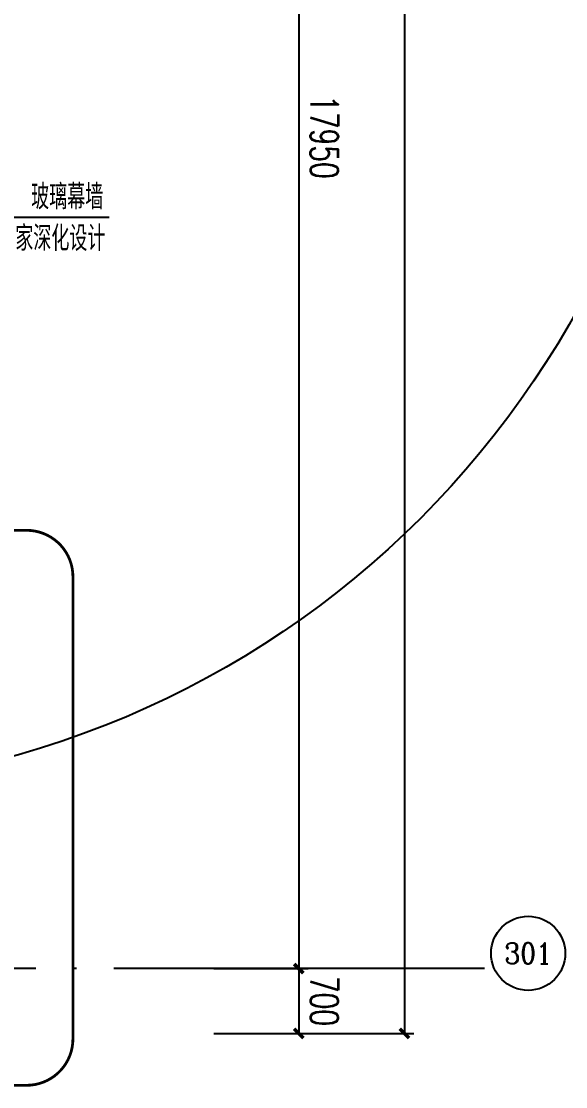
# Model space of a CAD drawing. Extents: x -821772 to -21949, y 506164 to 1049594.
# Drawn here: x -127037 to -121165, y 547645 to 559144 of the extents above; entities that cross this region are included whole.
import ezdxf
from ezdxf.enums import TextEntityAlignment as Align
from ezdxf.xclip import XClip

# ---------------------------------------------------------------- set-up
doc = ezdxf.new("R2010")
doc.units = 0
doc.header["$LTSCALE"] = 1000
doc.header["$MEASUREMENT"] = 0
doc.header["$XCLIPFRAME"] = 2
doc.linetypes.add('10平面20250807_t3$0$DASH', pattern=[0.35, 0.25, -0.1])
doc.linetypes.add('10平面20250807_t3$0$DOTE', pattern=[2.42, 2, -0.2, 0.02, -0.2])
doc.layers.get('Defpoints').update_dxf_attribs({"color": 210})
for name, color, linetype in [('10平面20250807_t3$0$A-AXIS-D', 8, 'Continuous'), ('10平面20250807_t3$0$A-AXIS-DOTE', 8, '10平面20250807_t3$0$DOTE'), ('10平面20250807_t3$0$A-AXIS-DP', 8, 'Continuous'), ('10平面20250807_t3$0$A-AXIS-SYMB', 8, 'Continuous'), ('10平面20250807_t3$0$A-LIN-V', 8, 'Continuous'), ('10平面20250807_t3$0$AS-WALL', 8, 'Continuous'), ('10平面20250807_t3$0$DIM_ELEV', 8, 'Continuous'), ('10平面20250807_t3$0$PUB_TEXT', 8, 'Continuous'), ('10平面20250807_t3$0$SB_ZF消火栓', 10, 'Continuous'), ('10平面20250807_t3$0$SB_ZF消火栓M', 10, 'Continuous')]:
    doc.layers.add(name, color=color, linetype=linetype)
doc.styles.add('10平面20250807_t3$0$_TCH_AXIS', font='COMPLEX', dxfattribs={"bigfont": 'GBCBIG'})
doc.styles.add('10平面20250807_t3$0$_TCH_DIM', font='SIMPLEX', dxfattribs={"bigfont": 'GBCBIG'})
doc.styles.add('10平面20250807_t3$0$_TCH_DIM_T3', font='SIMPLEX', dxfattribs={"width": 0.705882, "bigfont": 'GBCBIG'})
doc.styles.add('10平面20250807_t3$0$A-DIM_T3', font='SIMPLEX', dxfattribs={"width": 0.705882, "bigfont": 'GBCBIG'})
doc.dimstyles.new('10平面20250807_t3$0$_TCH_ARCH&&100', dxfattribs={"dimtxt": 297.5, "dimasz": 100, "dimexe": 100, "dimexo": 100, "dimgap": 126.25, "dimtad": 1, "dimdec": 0, "dimzin": 0, "dimdsep": 46, "dimtxsty": '10平面20250807_t3$0$_TCH_DIM_T3', "dimblk": '10平面20250807_t3$0$_ArchTick', "dimcen": 0.09, "dimclrt": 7, "dimazin": 2, "dimtfac": 1, "dimtdec": 0, "dimtix": 1, "dimtmove": 2, "dimatfit": 3, "dimfxl": 0, "dimtolj": 1, "dimtzin": 0, "dimarcsym": 0})
doc.dimstyles.new('10平面20250807_t3$0$A-DIM&&100', dxfattribs={"dimtxt": 297.5, "dimasz": 100, "dimexe": 100, "dimexo": 100, "dimgap": 126.25, "dimtad": 1, "dimdec": 0, "dimzin": 0, "dimdsep": 46, "dimtxsty": '10平面20250807_t3$0$A-DIM_T3', "dimblk": '10平面20250807_t3$0$_ArchTick', "dimcen": 0.09, "dimclrt": 7, "dimazin": 2, "dimtfac": 1, "dimtdec": 0, "dimtix": 1, "dimtmove": 2, "dimatfit": 3, "dimfxl": 0, "dimtolj": 1, "dimtzin": 0, "dimarcsym": 0})

# ---------------------------------------------------------------- blocks, each defined once
blk = doc.blocks.new('10平面20250807_t3$0$_ArchTick')
at = {"color": 0, "linetype": 'ByBlock', "const_width": 0.4}
blk.add_lwpolyline([(-0.5, -0.5), (0.5, 0.5)], dxfattribs=at)
blk = doc.blocks.new('*D9971')
at = {"layer": '10平面20250807_t3$0$A-AXIS-D', "color": 0, "lineweight": -2}
for p, q in [((95776, -237950), (96792, -237950)), ((96692, -237950), (96692, -255900)), ((95776, -255900), (96792, -255900))]:
    blk.add_line(p, q, dxfattribs=at)
at = {"layer": 'Defpoints', "color": 0}
for p in [(95676, -237950), (95676, -255900), (96692, -255900)]:
    blk.add_point(p, dxfattribs=at)
at = {"layer": '10平面20250807_t3$0$A-AXIS-D', "color": 0, "lineweight": -2, "xscale": 100, "yscale": 100, "zscale": 100}
for p, rotation in [((96692, -237950), 90), ((96692, -255900), 270)]:
    blk.add_blockref('10平面20250807_t3$0$_ArchTick', p, dxfattribs=dict(at, rotation=rotation))
at = {"layer": '10平面20250807_t3$0$A-AXIS-D', "color": 7, "insert": (96967, -246925), "char_height": 297.5, "attachment_point": 5, "rotation": 270, "style": '10平面20250807_t3$0$A-DIM_T3'}
blk.add_mtext('\\A1;17950', dxfattribs=at)
blk = doc.blocks.new('*D9972')
at = {"layer": '10平面20250807_t3$0$A-AXIS-D', "color": 0, "lineweight": -2}
for p, q in [((95776, -255900), (96792, -255900)), ((96692, -255900), (96692, -256600)), ((95776, -256600), (96792, -256600))]:
    blk.add_line(p, q, dxfattribs=at)
at = {"layer": 'Defpoints', "color": 0}
for p in [(95676, -255900), (95676, -256600), (96692, -256600)]:
    blk.add_point(p, dxfattribs=at)
at = {"layer": '10平面20250807_t3$0$A-AXIS-D', "color": 0, "lineweight": -2, "xscale": 100, "yscale": 100, "zscale": 100}
for p, rotation in [((96692, -255900), 90), ((96692, -256600), 270)]:
    blk.add_blockref('10平面20250807_t3$0$_ArchTick', p, dxfattribs=dict(at, rotation=rotation))
at = {"layer": '10平面20250807_t3$0$A-AXIS-D', "color": 7, "insert": (96967, -256250), "char_height": 297.5, "attachment_point": 5, "rotation": 270, "style": '10平面20250807_t3$0$A-DIM_T3'}
blk.add_mtext('\\A1;700', dxfattribs=at)
blk = doc.blocks.new('*D10047')
at = {"layer": '10平面20250807_t3$0$A-AXIS-D', "color": 0, "lineweight": -2}
for p, q in [((96036, -183400), (97932, -183400)), ((97832, -183400), (97832, -256600)), ((96036, -256600), (97932, -256600))]:
    blk.add_line(p, q, dxfattribs=at)
at = {"layer": 'Defpoints', "color": 0}
for p in [(95936, -183400), (95936, -256600), (97832, -256600)]:
    blk.add_point(p, dxfattribs=at)
at = {"layer": '10平面20250807_t3$0$A-AXIS-D', "color": 0, "lineweight": -2, "xscale": 100, "yscale": 100, "zscale": 100}
for p, rotation in [((97832, -183400), 90), ((97832, -256600), 270)]:
    blk.add_blockref('10平面20250807_t3$0$_ArchTick', p, dxfattribs=dict(at, rotation=rotation))
at = {"layer": '10平面20250807_t3$0$A-AXIS-D', "color": 7, "insert": (98107, -220000), "char_height": 297.5, "attachment_point": 5, "rotation": 270, "style": '10平面20250807_t3$0$_TCH_DIM_T3'}
blk.add_mtext('\\A1;73200', dxfattribs=at)
blk = doc.blocks.new('10平面20250807_t3$0$3132')
at = {"layer": '10平面20250807_t3$0$DIM_ELEV', "linetype": '10平面20250807_t3$0$DASH', "const_width": 30}
blk.add_lwpolyline([(-138910, 553650), (-126980, 553650, -0.414214), (-126480, 553150), (-126480, 548160, -0.414214), (-126980, 547660), (-138910, 547660, -0.414214), (-139410, 548160), (-139410, 553150, -0.414214)], format="xyb", close=True, dxfattribs=at)
blk = doc.blocks.new('10平面20250807_t3$0$A$C5D961328')
at = {"layer": '10平面20250807_t3$0$A-LIN-V', "ltscale": 500}
blk.add_circle((350, 40), 10001, dxfattribs=at)
blk = doc.blocks.new('10平面20250807_t3$0$we42342343234')
at = {"layer": '10平面20250807_t3$0$SB_ZF消火栓M', "rotation": 180}
blk.add_blockref('10平面20250807_t3$0$A$C5D961328', (-129454, 560890), dxfattribs=at)
blk = doc.blocks.new('10平面20250807_t3$0$234243242332')
at = {"layer": '10平面20250807_t3$0$SB_ZF消火栓'}
blk.add_blockref('10平面20250807_t3$0$we42342343234', (0, 0), dxfattribs=at)
blk = doc.blocks.new('10平面20250807_t3$0$dote')
at = {"layer": '10平面20250807_t3$0$A-AXIS-D'}
blk.add_circle((99166, -255735.7), 400, dxfattribs=at)
at = {"layer": '10平面20250807_t3$0$A-AXIS-DOTE', "ltscale": 2}
blk.add_line((98696.4, -255900), (-97273.6, -255900), dxfattribs=at)
at = {"layer": '10平面20250807_t3$0$PUB_TEXT', "style": '10平面20250807_t3$0$_TCH_AXIS'}
blk.add_text('301', height=224.46, dxfattribs=at).set_placement((98909.4, -255847.9), (99422.5, -255847.9), align=Align.FIT)
at = {"layer": '10平面20250807_t3$0$A-AXIS-D'}
for base, p1, p2, dimstyle, picture, middle in [((97831.9, -256600.1), (95936.4, -183400), (95936.4, -256600.1), '10平面20250807_t3$0$_TCH_ARCH&&100', '*D10047', (98106.9, -220000)), ((96692.2, -255900), (95676.4, -237950), (95676.4, -255900), '10平面20250807_t3$0$A-DIM&&100', '*D9971', (96967.2, -246925)), ((96692.2, -256600.1), (95676.4, -255900), (95676.4, -256600.1), '10平面20250807_t3$0$A-DIM&&100', '*D9972', (96967.2, -256250))]:
    dim = blk.add_linear_dim(base=base, p1=p1, p2=p2, angle=270, dimstyle=dimstyle, override={"dimgap": 0}, dxfattribs=at)
    dim.commit()
    dim.dimension.update_dxf_attribs({"geometry": picture, "text_midpoint": middle, "dimtype": 129, "text_rotation": 270})
blk = doc.blocks.new('10平面20250807_t3')
at = {"layer": '10平面20250807_t3$0$A-AXIS-SYMB'}
blk.add_line((-127590, 557030), (-126090, 557030), dxfattribs=at)
at = {"layer": '10平面20250807_t3$0$A-AXIS-DP'}
blk.add_blockref('10平面20250807_t3$0$3132', (0, 0), dxfattribs=at)
at = {"layer": '10平面20250807_t3$0$AS-WALL'}
blk.add_blockref('10平面20250807_t3$0$dote', (-220736.4, 804820), dxfattribs=at)
at = {"layer": '10平面20250807_t3$0$SB_ZF消火栓', "linetype": 'Continuous'}
blk.add_blockref('10平面20250807_t3$0$234243242332', (0, 0), dxfattribs=at)
at = {"layer": '10平面20250807_t3$0$PUB_TEXT', "style": '10平面20250807_t3$0$_TCH_DIM'}
for s, p in [('玻璃幕墙', (-126930.6, 557114)), ('由厂家深化设计', (-127490.6, 556666))]:
    blk.add_text(s, height=270.07, dxfattribs=at).set_placement(p)

msp = doc.modelspace()

# ---------------------------------------------------------------- block references
at = {"ltscale": 100}
ref = msp.add_blockref('10平面20250807_t3', (0, 0), dxfattribs=at)
XClip(ref).set_block_clipping_path([(-386212.6353242097, 506163.79756496), (-21948.7593967821, 884998.2285294847)])

doc.saveas('drawing.dxf')
